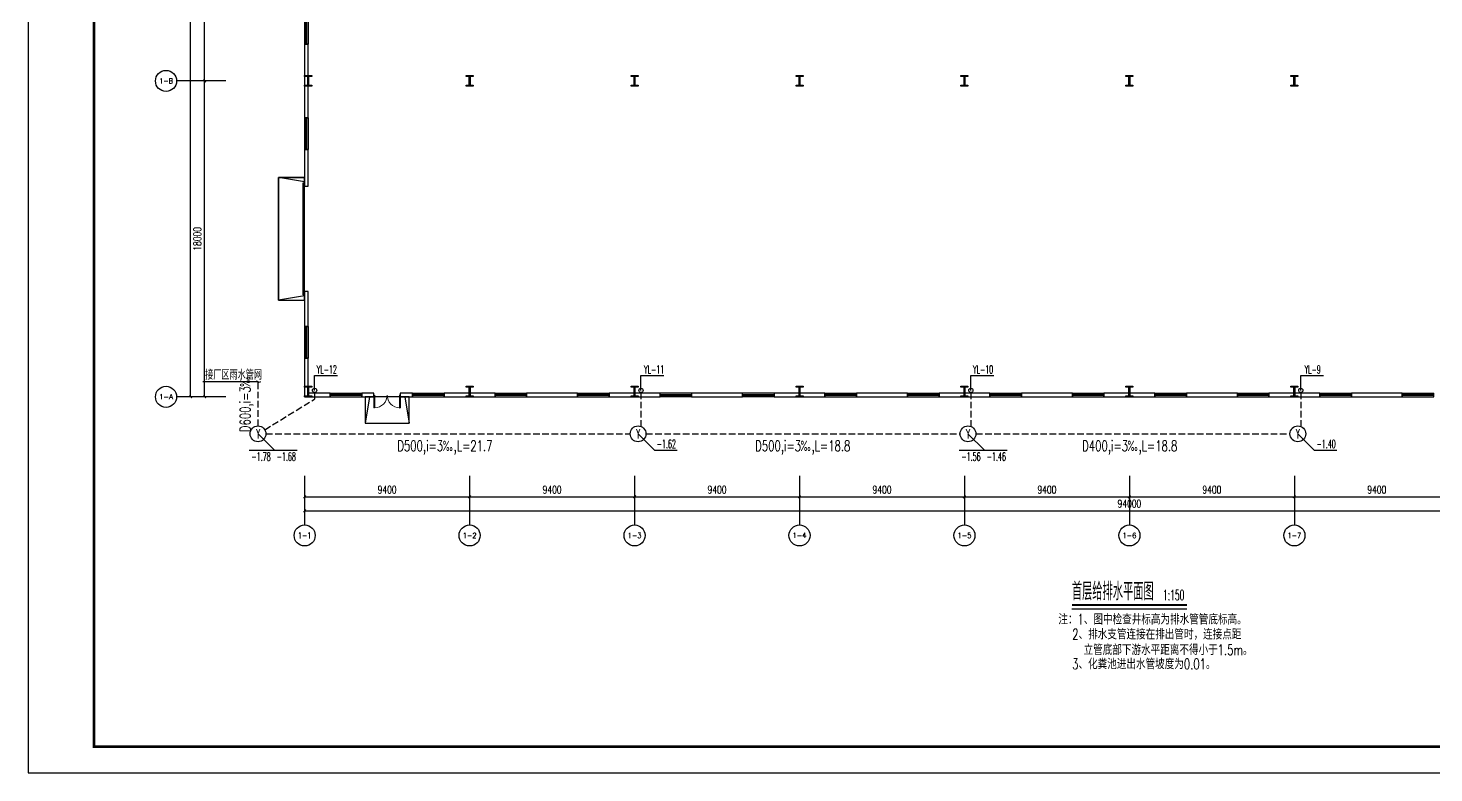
# Model space of a CAD drawing. Extents: x -539947 to 213937, y -712430 to -438816.
# Drawn here: x -274960 to -194851, y -527916 to -485478 of the extents above; entities that cross this region are included whole.
import ezdxf
from ezdxf.enums import TextEntityAlignment as Align

# ---------------------------------------------------------------- set-up
doc = ezdxf.new("R2010")
doc.units = 0
doc.header["$LTSCALE"] = 1000
doc.header["$MEASUREMENT"] = 0
doc.linetypes.add('DASH', pattern=[0.35, 0.25, -0.1])
for name, color, linetype in [('2', 2, 'Continuous'), ('4', 4, 'Continuous'), ('9', 9, 'Continuous'), ('AXIS', 3, 'Continuous'), ('AXIS_TEXT', 7, 'Continuous'), ('DIM_SYMB', 3, 'Continuous'), ('PIPE-雨水', 222, 'DASH'), ('PUB_TITLE', 4, 'Continuous'), ('TWT_LEAD', 3, 'Continuous'), ('TWT_SYMB', 3, 'Continuous'), ('TWT_TEXT', 7, 'Continuous'), ('VPIPE-雨水', 222, 'DASH'), ('WALL', 7, 'Continuous'), ('WELL_雨水', 2, 'Continuous'), ('WINDOW', 4, 'Continuous')]:
    doc.layers.add(name, color=color, linetype=linetype)
doc.styles.add('_TCH_AXIS', font='COMPLEX', dxfattribs={"bigfont": 'GBCBIG'})
doc.styles.add('_TCH_DIM', font='SIMPLEX.shx', dxfattribs={"width": 0.8, "bigfont": 'GBCBIG.shx'})
doc.styles.add('_TCH_DIM_T3', font='SIMPLEX', dxfattribs={"width": 0.705882, "bigfont": 'GBCBIG'})
doc.styles.add('COMPLEX', font='COMPLEX')
doc.styles.add('天正', font='simplex.shx', dxfattribs={"width": 0.7, "bigfont": 'hztxt.shx'})
doc.dimstyles.new('_TCH_ARCH&&150', dxfattribs={"dimtxt": 446.25, "dimasz": 150, "dimexe": 375, "dimexo": 450, "dimgap": 189.375, "dimtad": 1, "dimdec": 0, "dimzin": 0, "dimdsep": 46, "dimtxsty": '_TCH_DIM_T3', "dimblk": 'ARCHTICK', "dimcen": 0.09, "dimclrt": 7, "dimazin": 2, "dimtfac": 1, "dimtdec": 0, "dimtix": 1, "dimtmove": 2, "dimatfit": 3, "dimfxl": 1, "dimtolj": 1, "dimtzin": 0, "dimarcsym": 0})

# ---------------------------------------------------------------- blocks, each defined once
blk = doc.blocks.new('A$C4D50352B')
h = blk.add_hatch(color=256)
h.dxf.hatch_style = 1
h.paths.add_polyline_path([(0, 600), (400, 600), (400, 550), (225, 550), (225, 50), (400, 50), (400, 0), (0, 0), (0, 50), (175, 50), (175, 550), (0, 550)])
blk.add_lwpolyline([(0, 600), (400, 600), (400, 550), (225, 550), (225, 50), (400, 50), (400, 0), (0, 0), (0, 50), (175, 50), (175, 550), (0, 550)], close=True)
blk = doc.blocks.new('sdbadbasdbsd')
for p in [(-214600, -238890), (-205400, -238890), (-196000, -238890), (-186600, -238890), (-177200, -238890), (-167800, -238890), (-158400, -238890), (-214600, -256590), (-205400, -256590), (-196000, -256590), (-186600, -256590), (-177200, -256590), (-167800, -256590), (-158400, -256590)]:
    blk.add_blockref('A$C4D50352B', p)
blk = doc.blocks.new('$DorLib2D$00000002')
for p, q in [((-0.5, 0), (-0.5, 0.4875)), ((-0.475, 0.4875), (-0.5, 0.4875)), ((-0.5, 0), (-0.475, 0)), ((-0.475, 0), (-0.475, 0.4875)), ((0.475, 0), (0.475, 0.4875)), ((0.475, 0.4875), (0.5, 0.4875)), ((0.5, 0), (0.475, 0)), ((0.5, 0), (0.5, 0.4875))]:
    blk.add_line(p, q)
at = {"lineweight": 13}
for centre, start, end in [((-0.4875, 0), 0, 88.53072), ((0.4875, 0), 91.46928, 180)]:
    blk.add_arc(centre, 0.4875, start, end, dxfattribs=at)
blk = doc.blocks.new('$WINLIB2D$00000001')
at = {"color": 0}
for points in [[(-0.5, 0.5), (-0.5, -0.5)], [(-0.5, 0.5), (0.5, 0.5)], [(0.5, -0.5), (0.5, 0.5)], [(0.5, 0.167), (-0.5, 0.167)], [(0.5, -0.167), (-0.5, -0.167)], [(-0.5, -0.5), (0.5, -0.5)]]:
    blk.add_lwpolyline(points, dxfattribs=at)
blk = doc.blocks.new('$DorLib2D$00000126')
at = {"color": 0, "linetype": 'Continuous'}
for p, q in [((-0.532, 0.5), (-0.532, 0.9)), ((0.532, 0.9), (0.532, 0.5))]:
    blk.add_line(p, q, dxfattribs=at)
at = {"color": 0, "linetype": 'DASH'}
for p, q in [((-0.532, 0.9), (0.532, 0.9)), ((-0.532, 0.5), (0.532, 0.5))]:
    blk.add_line(p, q, dxfattribs=at)
blk = doc.blocks.new('_AXISO')
blk.add_circle((0, 0), 0.5)
at = {"layer": 'AXIS_TEXT', "style": 'COMPLEX', "width": 1.041667}
blk.add_attdef('A', text='', height=0.56, dxfattribs=at).set_placement((-0.25, -0.28), (0.25, -0.28), align=Align.FIT)
blk = doc.blocks.new('_ArchTick')
at = {"color": 0, "linetype": 'ByBlock', "const_width": 0.4}
blk.add_lwpolyline([(-0.5, -0.5), (0.5, 0.5)], dxfattribs=at)
blk = doc.blocks.new('*D138')
at = {"layer": 'AXIS', "color": 0, "lineweight": -2, "transparency": 16777216}
for p, q in [((8500, 3550), (8500, 1625)), ((102500, 3550), (102500, 1625)), ((8500, 2000), (102500, 2000))]:
    blk.add_line(p, q, dxfattribs=at)
at = {"layer": 'Defpoints', "color": 0, "transparency": 16777216}
for p in [(8500, 4000), (102500, 4000), (102500, 2000)]:
    blk.add_point(p, dxfattribs=at)
at = {"layer": 'AXIS', "color": 0, "lineweight": -2, "transparency": 16777216, "xscale": 150, "yscale": 150, "zscale": 150, "rotation": 180}
blk.add_blockref('_ArchTick', (8500, 2000), dxfattribs=at)
at = {"layer": 'AXIS', "color": 0, "lineweight": -2, "transparency": 16777216, "xscale": 150, "yscale": 150, "zscale": 150}
blk.add_blockref('_ArchTick', (102500, 2000), dxfattribs=at)
at = {"layer": 'AXIS', "color": 7, "transparency": 16777216, "insert": (55500, 2412), "char_height": 446.2, "attachment_point": 5, "style": '_TCH_DIM_T3'}
blk.add_mtext('\\A1;94000', dxfattribs=at)
blk = doc.blocks.new('*D139')
at = {"layer": 'AXIS', "color": 0, "lineweight": -2, "transparency": 16777216}
for p, q in [((8500, 3550), (8500, 2425)), ((17900, 3550), (17900, 2425)), ((8500, 2800), (17900, 2800))]:
    blk.add_line(p, q, dxfattribs=at)
at = {"layer": 'Defpoints', "color": 0, "transparency": 16777216}
for p in [(8500, 4000), (17900, 4000), (17900, 2800)]:
    blk.add_point(p, dxfattribs=at)
at = {"layer": 'AXIS', "color": 0, "lineweight": -2, "transparency": 16777216, "xscale": 150, "yscale": 150, "zscale": 150, "rotation": 180}
blk.add_blockref('_ArchTick', (8500, 2800), dxfattribs=at)
at = {"layer": 'AXIS', "color": 0, "lineweight": -2, "transparency": 16777216, "xscale": 150, "yscale": 150, "zscale": 150}
blk.add_blockref('_ArchTick', (17900, 2800), dxfattribs=at)
at = {"layer": 'AXIS', "color": 7, "transparency": 16777216, "insert": (13200, 3212), "char_height": 446.2, "attachment_point": 5, "style": '_TCH_DIM_T3'}
blk.add_mtext('\\A1;9400', dxfattribs=at)
blk = doc.blocks.new('*D140')
at = {"layer": 'AXIS', "color": 0, "lineweight": -2, "transparency": 16777216}
for p, q in [((17900, 3550), (17900, 2425)), ((27300, 3550), (27300, 2425)), ((17900, 2800), (27300, 2800))]:
    blk.add_line(p, q, dxfattribs=at)
at = {"layer": 'Defpoints', "color": 0, "transparency": 16777216}
for p in [(17900, 4000), (27300, 4000), (27300, 2800)]:
    blk.add_point(p, dxfattribs=at)
at = {"layer": 'AXIS', "color": 0, "lineweight": -2, "transparency": 16777216, "xscale": 150, "yscale": 150, "zscale": 150, "rotation": 180}
blk.add_blockref('_ArchTick', (17900, 2800), dxfattribs=at)
at = {"layer": 'AXIS', "color": 0, "lineweight": -2, "transparency": 16777216, "xscale": 150, "yscale": 150, "zscale": 150}
blk.add_blockref('_ArchTick', (27300, 2800), dxfattribs=at)
at = {"layer": 'AXIS', "color": 7, "transparency": 16777216, "insert": (22600, 3212), "char_height": 446.2, "attachment_point": 5, "style": '_TCH_DIM_T3'}
blk.add_mtext('\\A1;9400', dxfattribs=at)
blk = doc.blocks.new('*D141')
at = {"layer": 'AXIS', "color": 0, "lineweight": -2, "transparency": 16777216}
for p, q in [((27300, 3550), (27300, 2425)), ((36700, 3550), (36700, 2425)), ((27300, 2800), (36700, 2800))]:
    blk.add_line(p, q, dxfattribs=at)
at = {"layer": 'Defpoints', "color": 0, "transparency": 16777216}
for p in [(27300, 4000), (36700, 4000), (36700, 2800)]:
    blk.add_point(p, dxfattribs=at)
at = {"layer": 'AXIS', "color": 0, "lineweight": -2, "transparency": 16777216, "xscale": 150, "yscale": 150, "zscale": 150, "rotation": 180}
blk.add_blockref('_ArchTick', (27300, 2800), dxfattribs=at)
at = {"layer": 'AXIS', "color": 0, "lineweight": -2, "transparency": 16777216, "xscale": 150, "yscale": 150, "zscale": 150}
blk.add_blockref('_ArchTick', (36700, 2800), dxfattribs=at)
at = {"layer": 'AXIS', "color": 7, "transparency": 16777216, "insert": (32000, 3212), "char_height": 446.2, "attachment_point": 5, "style": '_TCH_DIM_T3'}
blk.add_mtext('\\A1;9400', dxfattribs=at)
blk = doc.blocks.new('*D142')
at = {"layer": 'AXIS', "color": 0, "lineweight": -2, "transparency": 16777216}
for p, q in [((36700, 3550), (36700, 2425)), ((46100, 3550), (46100, 2425)), ((36700, 2800), (46100, 2800))]:
    blk.add_line(p, q, dxfattribs=at)
at = {"layer": 'Defpoints', "color": 0, "transparency": 16777216}
for p in [(36700, 4000), (46100, 4000), (46100, 2800)]:
    blk.add_point(p, dxfattribs=at)
at = {"layer": 'AXIS', "color": 0, "lineweight": -2, "transparency": 16777216, "xscale": 150, "yscale": 150, "zscale": 150, "rotation": 180}
blk.add_blockref('_ArchTick', (36700, 2800), dxfattribs=at)
at = {"layer": 'AXIS', "color": 0, "lineweight": -2, "transparency": 16777216, "xscale": 150, "yscale": 150, "zscale": 150}
blk.add_blockref('_ArchTick', (46100, 2800), dxfattribs=at)
at = {"layer": 'AXIS', "color": 7, "transparency": 16777216, "insert": (41400, 3212), "char_height": 446.2, "attachment_point": 5, "style": '_TCH_DIM_T3'}
blk.add_mtext('\\A1;9400', dxfattribs=at)
blk = doc.blocks.new('*D143')
at = {"layer": 'AXIS', "color": 0, "lineweight": -2, "transparency": 16777216}
for p, q in [((46100, 3550), (46100, 2425)), ((55500, 3550), (55500, 2425)), ((46100, 2800), (55500, 2800))]:
    blk.add_line(p, q, dxfattribs=at)
at = {"layer": 'Defpoints', "color": 0, "transparency": 16777216}
for p in [(46100, 4000), (55500, 4000), (55500, 2800)]:
    blk.add_point(p, dxfattribs=at)
at = {"layer": 'AXIS', "color": 0, "lineweight": -2, "transparency": 16777216, "xscale": 150, "yscale": 150, "zscale": 150, "rotation": 180}
blk.add_blockref('_ArchTick', (46100, 2800), dxfattribs=at)
at = {"layer": 'AXIS', "color": 0, "lineweight": -2, "transparency": 16777216, "xscale": 150, "yscale": 150, "zscale": 150}
blk.add_blockref('_ArchTick', (55500, 2800), dxfattribs=at)
at = {"layer": 'AXIS', "color": 7, "transparency": 16777216, "insert": (50800, 3212), "char_height": 446.2, "attachment_point": 5, "style": '_TCH_DIM_T3'}
blk.add_mtext('\\A1;9400', dxfattribs=at)
blk = doc.blocks.new('*D144')
at = {"layer": 'AXIS', "color": 0, "lineweight": -2, "transparency": 16777216}
for p, q in [((55500, 3550), (55500, 2425)), ((64900, 3550), (64900, 2425)), ((55500, 2800), (64900, 2800))]:
    blk.add_line(p, q, dxfattribs=at)
at = {"layer": 'Defpoints', "color": 0, "transparency": 16777216}
for p in [(55500, 4000), (64900, 4000), (64900, 2800)]:
    blk.add_point(p, dxfattribs=at)
at = {"layer": 'AXIS', "color": 0, "lineweight": -2, "transparency": 16777216, "xscale": 150, "yscale": 150, "zscale": 150, "rotation": 180}
blk.add_blockref('_ArchTick', (55500, 2800), dxfattribs=at)
at = {"layer": 'AXIS', "color": 0, "lineweight": -2, "transparency": 16777216, "xscale": 150, "yscale": 150, "zscale": 150}
blk.add_blockref('_ArchTick', (64900, 2800), dxfattribs=at)
at = {"layer": 'AXIS', "color": 7, "transparency": 16777216, "insert": (60200, 3212), "char_height": 446.2, "attachment_point": 5, "style": '_TCH_DIM_T3'}
blk.add_mtext('\\A1;9400', dxfattribs=at)
blk = doc.blocks.new('*D145')
at = {"layer": 'AXIS', "color": 0, "lineweight": -2, "transparency": 16777216}
for p, q in [((64900, 3550), (64900, 2425)), ((74300, 3550), (74300, 2425)), ((64900, 2800), (74300, 2800))]:
    blk.add_line(p, q, dxfattribs=at)
at = {"layer": 'Defpoints', "color": 0, "transparency": 16777216}
for p in [(64900, 4000), (74300, 4000), (74300, 2800)]:
    blk.add_point(p, dxfattribs=at)
at = {"layer": 'AXIS', "color": 0, "lineweight": -2, "transparency": 16777216, "xscale": 150, "yscale": 150, "zscale": 150, "rotation": 180}
blk.add_blockref('_ArchTick', (64900, 2800), dxfattribs=at)
at = {"layer": 'AXIS', "color": 0, "lineweight": -2, "transparency": 16777216, "xscale": 150, "yscale": 150, "zscale": 150}
blk.add_blockref('_ArchTick', (74300, 2800), dxfattribs=at)
at = {"layer": 'AXIS', "color": 7, "transparency": 16777216, "insert": (69600, 3212), "char_height": 446.2, "attachment_point": 5, "style": '_TCH_DIM_T3'}
blk.add_mtext('\\A1;9400', dxfattribs=at)
blk = doc.blocks.new('*D160')
at = {"layer": 'AXIS', "color": 0, "lineweight": -2, "transparency": 16777216}
for p, q in [((3550, 62500), (1625, 62500)), ((2000, 8500), (2000, 62500)), ((3550, 8500), (1625, 8500))]:
    blk.add_line(p, q, dxfattribs=at)
at = {"layer": 'Defpoints', "color": 0, "transparency": 16777216}
for p in [(2000, 62500), (4000, 62500), (4000, 8500)]:
    blk.add_point(p, dxfattribs=at)
at = {"layer": 'AXIS', "color": 0, "lineweight": -2, "transparency": 16777216, "xscale": 150, "yscale": 150, "zscale": 150}
for p, rotation in [((2000, 62500), 90), ((2000, 8500), 270)]:
    blk.add_blockref('_ArchTick', p, dxfattribs=dict(at, rotation=rotation))
at = {"layer": 'AXIS', "color": 7, "transparency": 16777216, "insert": (1587, 35500), "char_height": 446.2, "attachment_point": 5, "rotation": 90, "style": '_TCH_DIM_T3'}
blk.add_mtext('\\A1;54000', dxfattribs=at)
blk = doc.blocks.new('*D161')
at = {"layer": 'AXIS', "color": 0, "lineweight": -2, "transparency": 16777216}
for p, q in [((3550, 26500), (2425, 26500)), ((2800, 8500), (2800, 26500)), ((3550, 8500), (2425, 8500))]:
    blk.add_line(p, q, dxfattribs=at)
at = {"layer": 'Defpoints', "color": 0, "transparency": 16777216}
for p in [(2800, 26500), (4000, 26500), (4000, 8500)]:
    blk.add_point(p, dxfattribs=at)
at = {"layer": 'AXIS', "color": 0, "lineweight": -2, "transparency": 16777216, "xscale": 150, "yscale": 150, "zscale": 150}
for p, rotation in [((2800, 26500), 90), ((2800, 8500), 270)]:
    blk.add_blockref('_ArchTick', p, dxfattribs=dict(at, rotation=rotation))
at = {"layer": 'AXIS', "color": 7, "transparency": 16777216, "insert": (2387, 17500), "char_height": 446.2, "attachment_point": 5, "rotation": 90, "style": '_TCH_DIM_T3'}
blk.add_mtext('\\A1;18000', dxfattribs=at)
blk = doc.blocks.new('*D162')
at = {"layer": 'AXIS', "color": 0, "lineweight": -2, "transparency": 16777216}
for p, q in [((3550, 44500), (2425, 44500)), ((2800, 26500), (2800, 44500)), ((3550, 26500), (2425, 26500))]:
    blk.add_line(p, q, dxfattribs=at)
at = {"layer": 'Defpoints', "color": 0, "transparency": 16777216}
for p in [(2800, 44500), (4000, 44500), (4000, 26500)]:
    blk.add_point(p, dxfattribs=at)
at = {"layer": 'AXIS', "color": 0, "lineweight": -2, "transparency": 16777216, "xscale": 150, "yscale": 150, "zscale": 150}
for p, rotation in [((2800, 44500), 90), ((2800, 26500), 270)]:
    blk.add_blockref('_ArchTick', p, dxfattribs=dict(at, rotation=rotation))
at = {"layer": 'AXIS', "color": 7, "transparency": 16777216, "insert": (2387, 35500), "char_height": 446.2, "attachment_point": 5, "rotation": 90, "style": '_TCH_DIM_T3'}
blk.add_mtext('\\A1;18000', dxfattribs=at)
blk = doc.blocks.new('$TWTSYS$00000247')
at = {"elevation": 0}
blk.add_lwpolyline([(7, -101, -0.575183), (0, 0, 0.604745), (-11, 101, 16.924828)], format="xyb", dxfattribs=at)
blk = doc.blocks.new('$TwtSys$00000187')
blk.add_circle((0, 0, 0), 0.5)
blk = doc.blocks.new('A$C15A92D4E')
at = {"layer": '4'}
for points in [[(8500, 20500), (8500, 21000), (7000, 21000), (7000, 14500), (7000, 14000), (8500, 14000), (8500, 14500), (8500, 14250), (7000, 14000), (7000, 21000), (8500, 21000), (8500, 20750), (7000, 21000)], [(12450, 8500), (11950, 8500), (11950, 7000), (13950, 7000), (14450, 7000), (14450, 8500), (11950, 8500), (12200, 8500), (11950, 7000), (14450, 7000), (14450, 8500), (14200, 8500), (14450, 7000)]]:
    blk.add_lwpolyline(points, dxfattribs=at)
at = {"layer": 'AXIS'}
for p, q in [((4000, 26500), (1200, 26500)), ((4000, 8500), (1200, 8500)), ((8500, 4000), (8500, 1200)), ((17900, 4000), (17900, 1200)), ((27300, 4000), (27300, 1200)), ((36700, 4000), (36700, 1200)), ((46100, 4000), (46100, 1200)), ((55500, 4000), (55500, 1200)), ((64900, 4000), (64900, 1200))]:
    blk.add_line(p, q, dxfattribs=at)
at = {"layer": 'WALL'}
for p, q in [((8700, 28600), (8500, 28600)), ((8500, 28600), (8500, 24400)), ((8700, 24400), (8700, 28600)), ((8500, 24400), (8700, 24400)), ((8700, 22600), (8500, 22600)), ((8500, 22600), (8500, 20500)), ((8700, 20500), (8700, 22600)), ((8500, 20500), (8700, 20500)), ((8700, 14500), (8500, 14500)), ((8500, 14500), (8500, 12500)), ((8700, 12500), (8700, 14500)), ((8500, 12500), (8700, 12500)), ((8700, 10700), (8500, 10700)), ((8500, 10700), (8500, 8500)), ((8700, 8700), (8700, 10700)), ((8500, 8500), (9950, 8500)), ((9950, 8700), (8700, 8700)), ((9950, 8500), (9950, 8700)), ((12450, 8700), (11750, 8700)), ((11750, 8700), (11750, 8500)), ((11750, 8500), (12450, 8500)), ((12450, 8500), (12450, 8700)), ((14650, 8700), (13950, 8700)), ((13950, 8700), (13950, 8500)), ((13950, 8500), (14650, 8500)), ((14650, 8500), (14650, 8700)), ((19350, 8700), (16450, 8700)), ((16450, 8700), (16450, 8500)), ((16450, 8500), (19350, 8500)), ((19350, 8500), (19350, 8700)), ((24050, 8700), (21150, 8700)), ((21150, 8700), (21150, 8500)), ((21150, 8500), (24050, 8500)), ((24050, 8500), (24050, 8700)), ((28750, 8700), (25850, 8700)), ((25850, 8700), (25850, 8500)), ((25850, 8500), (28750, 8500)), ((28750, 8500), (28750, 8700)), ((33450, 8700), (30550, 8700)), ((30550, 8700), (30550, 8500)), ((30550, 8500), (33450, 8500)), ((33450, 8500), (33450, 8700)), ((38150, 8700), (35250, 8700)), ((35250, 8700), (35250, 8500)), ((35250, 8500), (38150, 8500)), ((38150, 8500), (38150, 8700)), ((42850, 8700), (39950, 8700)), ((39950, 8700), (39950, 8500)), ((39950, 8500), (42850, 8500)), ((42850, 8500), (42850, 8700)), ((47550, 8700), (44650, 8700)), ((44650, 8700), (44650, 8500)), ((44650, 8500), (47550, 8500)), ((47550, 8500), (47550, 8700)), ((52250, 8700), (49350, 8700)), ((49350, 8700), (49350, 8500)), ((49350, 8500), (52250, 8500)), ((52250, 8500), (52250, 8700)), ((56950, 8700), (54050, 8700)), ((54050, 8700), (54050, 8500)), ((54050, 8500), (56950, 8500)), ((56950, 8500), (56950, 8700)), ((61650, 8700), (58750, 8700)), ((58750, 8700), (58750, 8500)), ((58750, 8500), (61650, 8500)), ((61650, 8500), (61650, 8700)), ((66350, 8700), (63450, 8700)), ((63450, 8700), (63450, 8500)), ((63450, 8500), (66350, 8500)), ((66350, 8500), (66350, 8700)), ((71050, 8700), (68150, 8700)), ((68150, 8700), (68150, 8500)), ((68150, 8500), (71050, 8500)), ((71050, 8500), (71050, 8700))]:
    blk.add_line(p, q, dxfattribs=at)
at = {"layer": '9'}
blk.add_blockref('sdbadbasdbsd', (223099.8, 265090.4), dxfattribs=at)
at = {"layer": 'AXIS'}
ref = blk.add_blockref('_AXISO', (600, 26500), dxfattribs=dict(at, xscale=1200, yscale=1200, zscale=1200))
ref.add_attrib('A', '1-B', dxfattribs={"layer": 'AXIS_TEXT', "height": 294.94, "style": '_TCH_AXIS', "width": 0.965517}).set_placement((206.7, 26352.5), (993.3, 26352.5), align=Align.FIT)
ref = blk.add_blockref('_AXISO', (600, 8500), dxfattribs=dict(at, xscale=1200, yscale=1200, zscale=1200))
ref.add_attrib('A', '1-A', dxfattribs={"layer": 'AXIS_TEXT', "height": 285.97, "style": '_TCH_AXIS', "width": 0.983051}).set_placement((205.1, 8357), (994.9, 8357), align=Align.FIT)
ref = blk.add_blockref('_AXISO', (8500, 600), dxfattribs=dict(at, xscale=1200, yscale=1200, zscale=1200))
ref.add_attrib('A', '1-1', dxfattribs={"layer": 'AXIS_TEXT', "height": 342.67, "style": '_TCH_AXIS', "width": 0.94}).set_placement((8116.5, 428.7), (8883.5, 428.7), align=Align.FIT)
ref = blk.add_blockref('_AXISO', (17900, 600), dxfattribs=dict(at, xscale=1200, yscale=1200, zscale=1200))
ref.add_attrib('A', '1-2', dxfattribs={"layer": 'AXIS_TEXT', "height": 294.94, "style": '_TCH_AXIS', "width": 1.018182}).set_placement((17506.7, 452.5), (18293.3, 452.5), align=Align.FIT)
ref = blk.add_blockref('_AXISO', (27300, 600), dxfattribs=dict(at, xscale=1200, yscale=1200, zscale=1200))
ref.add_attrib('A', '1-3', dxfattribs={"layer": 'AXIS_TEXT', "height": 294.94, "style": '_TCH_AXIS', "width": 1.018182}).set_placement((26906.7, 452.5), (27693.3, 452.5), align=Align.FIT)
ref = blk.add_blockref('_AXISO', (36700, 600), dxfattribs=dict(at, xscale=1200, yscale=1200, zscale=1200))
ref.add_attrib('A', '1-4', dxfattribs={"layer": 'AXIS_TEXT', "height": 290.39, "style": '_TCH_AXIS'}).set_placement((36305.9, 454.8), (37094.1, 454.8), align=Align.FIT)
ref = blk.add_blockref('_AXISO', (46100, 600), dxfattribs=dict(at, xscale=1200, yscale=1200, zscale=1200))
ref.add_attrib('A', '1-5', dxfattribs={"layer": 'AXIS_TEXT', "height": 294.94, "style": '_TCH_AXIS', "width": 1.018182}).set_placement((45706.7, 452.5), (46493.3, 452.5), align=Align.FIT)
ref = blk.add_blockref('_AXISO', (55500, 600), dxfattribs=dict(at, xscale=1200, yscale=1200, zscale=1200))
ref.add_attrib('A', '1-6', dxfattribs={"layer": 'AXIS_TEXT', "height": 299.63, "style": '_TCH_AXIS'}).set_placement((55107.6, 450.2), (55892.4, 450.2), align=Align.FIT)
ref = blk.add_blockref('_AXISO', (64900, 600), dxfattribs=dict(at, xscale=1200, yscale=1200, zscale=1200))
ref.add_attrib('A', '1-7', dxfattribs={"layer": 'AXIS_TEXT', "height": 294.94, "style": '_TCH_AXIS', "width": 1.018182}).set_placement((64506.7, 452.5), (65293.3, 452.5), align=Align.FIT)
at = {"layer": 'WINDOW'}
for name, p, xscale, yscale, zscale, rotation in [('$WINLIB2D$00000001', (8600, 29500), -1800, -200, -1800, 90), ('$WINLIB2D$00000001', (8600, 23500), -1800, -200, -1800, 90), ('$DorLib2D$00000126', (8600, 17500), 6000, 200, 6000, 90), ('$WINLIB2D$00000001', (8600, 11600), -1800, -200, -1800, 90), ('$WINLIB2D$00000001', (10850, 8600), -1800, -200, -1800, 180), ('$DorLib2D$00000002', (13200, 8600), -1500, 1500, -1500, 180), ('$WINLIB2D$00000001', (15550, 8600), -1800, -200, -1800, 180), ('$WINLIB2D$00000001', (20250, 8600), -1800, -200, -1800, 180), ('$WINLIB2D$00000001', (24950, 8600), -1800, -200, -1800, 180), ('$WINLIB2D$00000001', (29650, 8600), 1800, -200, 1800, 180), ('$WINLIB2D$00000001', (34350, 8600), 1800, -200, 1800, 180), ('$WINLIB2D$00000001', (39050, 8600), -1800, -200, -1800, 180), ('$WINLIB2D$00000001', (43750, 8600), -1800, -200, -1800, 180), ('$WINLIB2D$00000001', (48450, 8600), -1800, -200, -1800, 180), ('$WINLIB2D$00000001', (53150, 8600), -1800, -200, -1800, 180), ('$WINLIB2D$00000001', (57850, 8600), -1800, -200, -1800, 180), ('$WINLIB2D$00000001', (62550, 8600), -1800, -200, -1800, 180), ('$WINLIB2D$00000001', (67250, 8600), -1800, -200, -1800, 180), ('$WINLIB2D$00000001', (71950, 8600), -1800, -200, -1800, 180)]:
    blk.add_blockref(name, p, dxfattribs=dict(at, xscale=xscale, yscale=yscale, zscale=zscale, rotation=rotation))
at = {"layer": 'AXIS'}
for p1, p2, distance, picture, middle in [((4000, 8500), (4000, 62500), 2000, '*D160', (1587.5, 35500)), ((4000, 26500), (4000, 44500), 1200, '*D162', (2387.5, 35500)), ((4000, 8500), (4000, 26500), 1200, '*D161', (2387.5, 17500)), ((8500, 4000), (102500, 4000), -2000, '*D138', (55500, 2412.5)), ((8500, 4000), (17900, 4000), -1200, '*D139', (13200, 3212.5)), ((17900, 4000), (27300, 4000), -1200, '*D140', (22600, 3212.5)), ((27300, 4000), (36700, 4000), -1200, '*D141', (32000, 3212.5)), ((36700, 4000), (46100, 4000), -1200, '*D142', (41400, 3212.5)), ((46100, 4000), (55500, 4000), -1200, '*D143', (50800, 3212.5)), ((55500, 4000), (64900, 4000), -1200, '*D144', (60200, 3212.5)), ((64900, 4000), (74300, 4000), -1200, '*D145', (69600, 3212.5))]:
    dim = blk.add_aligned_dim(p1=p1, p2=p2, distance=distance, dimstyle='_TCH_ARCH&&150', dxfattribs=at)
    dim.commit()
    dim.dimension.update_dxf_attribs({"geometry": picture, "text_midpoint": middle})

msp = doc.modelspace()

# ---------------------------------------------------------------- linework, layer by layer
at = {"layer": 'DIM_SYMB', "const_width": 105}
msp.add_lwpolyline([(-215481.8, -518354.6), (-208920.4, -518354.6)], dxfattribs=at)
at = {"layer": 'DIM_SYMB'}
msp.add_lwpolyline([(-215481.8, -518564.6), (-208920.4, -518564.6)], dxfattribs=at)
at = {"layer": 'PIPE-雨水', "linetype": 'DASH', "ltscale": 1.5}
for p, q in [((-261857.4, -508146.5), (-261857.4, -505633.6)), ((-258635.6, -506241.3), (-258635.6, -506615.7)), ((-240035.6, -506241.3), (-240035.6, -508146.5)), ((-221235.6, -506241.3), (-221235.6, -508146.5)), ((-202435.6, -506241.3), (-202435.6, -508146.5)), ((-261474.1, -508360.8), (-258635.6, -506615.7)), ((-261407.4, -508596.5), (-240651.1, -508596.5)), ((-239751.1, -508596.5), (-221851.1, -508596.5)), ((-220951.1, -508596.5), (-203051.1, -508596.5))]:
    msp.add_line(p, q, dxfattribs=at)
at = {"layer": 'PUB_TITLE'}
msp.add_lwpolyline([(-274960, -527916.2), (-117310, -527916.2), (-117310, -438816.2), (-274960, -438816.2)], close=True, dxfattribs=at)
at = {"layer": 'PUB_TITLE', "const_width": 150}
msp.add_lwpolyline([(-271210, -526416.2), (-118810, -526416.2), (-118810, -440316.2), (-271210, -440316.2)], close=True, dxfattribs=at)
at = {"layer": 'TWT_LEAD'}
for p, q in [((-258635.6, -506121.3), (-258635.6, -505270.2)), ((-258635.6, -505270.2), (-257335.6, -505270.2)), ((-240035.6, -506121.3), (-240035.6, -505270.2)), ((-240035.6, -505270.2), (-238735.6, -505270.2)), ((-221235.6, -506121.3), (-221235.6, -505270.2)), ((-221235.6, -505270.2), (-219935.6, -505270.2)), ((-202435.6, -506121.3), (-202435.6, -505270.2)), ((-202435.6, -505270.2), (-201135.6, -505270.2)), ((-262479.7, -505633.2), (-264999.2, -505633.2)), ((-261857.4, -505633.2), (-262479.7, -505633.2)), ((-261857.4, -508596.5), (-260922.8, -509531.2)), ((-240201.1, -508596.5), (-239266.4, -509531.2)), ((-221401.1, -508596.5), (-220466.4, -509531.2)), ((-202601.1, -508596.5), (-201666.4, -509531.2)), ((-262360.9, -509531.2), (-260922.8, -509531.2)), ((-260922.8, -509531.2), (-259631, -509531.2)), ((-239266.4, -509531.2), (-237974.7, -509531.2)), ((-221904.6, -509531.2), (-220466.4, -509531.2)), ((-220466.4, -509531.2), (-219174.7, -509531.2)), ((-201666.4, -509531.2), (-200374.7, -509531.2))]:
    msp.add_line(p, q, dxfattribs=at)
at = {"layer": 'TWT_SYMB'}
for points in [[(-262057.4, -507959.7, 0, 0, 0), (-262057.4, -506261.4, 120, 0, 0), (-262057.4, -505811.4, 0, 0, 0)], [(-249310.2, -508796.5, 0, 0, 0), (-252499.9, -508796.5, 120, 0, 0), (-252949.9, -508796.5, 0, 0, 0)], [(-228916.6, -508796.5, 0, 0, 0), (-232106.2, -508796.5, 120, 0, 0), (-232556.2, -508796.5, 0, 0, 0)], [(-210282.1, -508796.5, 0, 0, 0), (-213471.7, -508796.5, 120, 0, 0), (-213921.7, -508796.5, 0, 0, 0)]]:
    msp.add_lwpolyline(points, format="xyseb", dxfattribs=at)
at = {"layer": 'VPIPE-雨水', "linetype": 'Continuous'}
for centre in [(-258635.6, -506121.3), (-240035.6, -506121.3), (-221235.6, -506121.3), (-202435.6, -506121.3)]:
    msp.add_circle(centre, 120, dxfattribs=at)

# ---------------------------------------------------------------- block references
at = {"layer": '2', "xscale": 1.3, "yscale": 1.3, "zscale": 1.3, "rotation": 90}
msp.add_blockref('$TWTSYS$00000247', (-261857.4, -505633.6), dxfattribs=at)
at = {"layer": '9'}
msp.add_blockref('A$C15A92D4E', (-267701.1, -514986.8), dxfattribs=at)
at = {"layer": 'WELL_雨水', "xscale": 900, "yscale": 900, "zscale": 900, "rotation": 180}
for p in [(-261857.4, -508596.5), (-240201.1, -508596.5), (-221401.1, -508596.5), (-202601.1, -508596.5)]:
    msp.add_blockref('$TwtSys$00000187', p, dxfattribs=at)

# ---------------------------------------------------------------- texts
at = {"layer": 'DIM_SYMB', "color": 7}
for s, height, style, width, p in [('首层给排水平面图', 1012.77, '_TCH_DIM', 0.8, (-215481.8, -518077.5)), ('1:150', 600, '天正', 0.525, (-210285.4, -518077.5))]:
    msp.add_text(s, height=height, dxfattribs=dict(at, style=style, width=width)).set_placement(p)
at = {"layer": 'TWT_LEAD', "color": 7}
for s, height, style, width, p in [('接厂区雨水管网', 578.72, '_TCH_DIM', 0.8, (-264873, -505513.2)), ('YL-12', 456, '天正', 0.525, (-258515.7, -505156.2)), ('YL-11', 456, '天正', 0.525, (-239864.4, -505156.2)), ('YL-10', 456, '天正', 0.525, (-221115.7, -505156.2)), ('YL-9', 456, '天正', 0.525, (-202218.8, -505156.2)), ('-1.62', 480, '天正', 0.525, (-239136.5, -509411.2)), ('-1.40', 480, '天正', 0.525, (-201536.5, -509411.2)), ('-1.68', 480, '天正', 0.525, (-260792.9, -510131.2)), ('-1.46', 480, '天正', 0.525, (-220330.5, -510131.2))]:
    msp.add_text(s, height=height, dxfattribs=dict(at, style=style, width=width)).set_placement(p)
at = {"layer": 'TWT_SYMB', "color": 7, "style": '天正', "width": 0.7}
msp.add_text('D600,i=3‰', height=600, rotation=90, dxfattribs=at).set_placement((-262291.7, -508500.9))
for s, p in [('D500,i=3‰,L=21.7', (-253920.1, -509583.5)), ('D500,i=3‰,L=18.8', (-233526.4, -509583.5)), ('D400,i=3‰,L=18.8', (-214891.9, -509583.5))]:
    msp.add_text(s, height=600, dxfattribs=at).set_placement(p)
at = {"layer": 'TWT_TEXT', "style": '天正'}
for s, height, width, p in [('Y', 540, 0.525, (-261965.4, -508866.5)), ('Y', 540, 0.525, (-240309.1, -508866.5)), ('Y', 540, 0.525, (-221509.1, -508866.5)), ('Y', 540, 0.525, (-202709.1, -508866.5)), ('-1.78', 480, 0.525, (-262232.3, -510131.2)), ('-1.56', 480, 0.525, (-221776, -510131.2)), ('注：1、图中检查井标高为排水管管底标高。', 600, 0.7, (-216251.2, -519462.3)), ('2、排水支管连接在排出管时，连接点距', 600, 0.7, (-215459.3, -520314.6)), ('立管底部下游水平距离不得小于1.5m。', 600, 0.7, (-214812.7, -521200.3)), ('3、化粪池进出水管坡度为0.01。', 600, 0.7, (-215464.3, -522007.7))]:
    msp.add_text(s, height=height, dxfattribs=dict(at, width=width)).set_placement(p)

doc.saveas('drawing.dxf')
